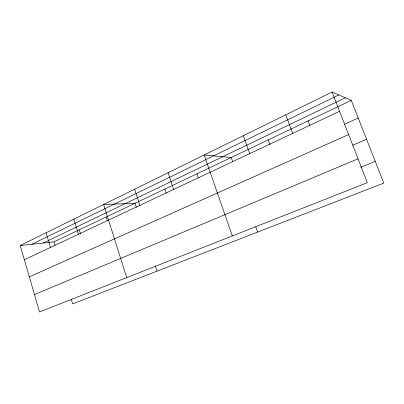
<?xml version="1.0" encoding="UTF-8"?>
<svg xmlns="http://www.w3.org/2000/svg" width="404" height="404" viewBox="0 0 404 404"><rect width="100%" height="100%" fill="white"/><g stroke="black" fill="none" stroke-linecap="round" stroke-linejoin="round"><path stroke-width="0.61" d="M332.098 92.021L367.332 182.689L39.536 311.979L20.2 245.531L332.098 92.021L351.288 100.364L383.8 183.098L72.649 303.909L71.205 299.096M31.855 244.253L338.825 94.945M43.339 242.996L345.339 97.778M20.2 245.531L54.01 241.824L351.288 100.364M24.336 259.742L339.587 111.297M344.597 124.205L358.212 117.983M29.305 276.826L348.627 134.552M352.763 145.208L366.554 139.218M34.471 294.582L358.06 158.822M360.691 167.342L375.255 161.358M308.09 120.917L309.868 125.614M285.764 114.827L292.693 133.381M268.19 139.905L269.912 144.607M243.279 135.734L249.712 153.616M232.684 161.625L231.224 157.499L204.182 154.979L232.32 235.941M255.777 226.735L257.671 232.073M196.874 173.841L198.303 177.992M168.079 172.75L173.685 189.415M164.882 189.067L166.281 193.248M134.643 189.203L139.895 205.328M136.325 207.343L135.007 203.283L103.591 204.49L126.715 277.593M155.313 265.807L157.045 271.14M106.227 216.978L107.338 220.493M79.285 229.795L80.568 233.956M73.826 219.14L78.467 234.249M54.01 241.824L55.101 245.445M46.096 232.785L50.475 247.435"/></g></svg>
